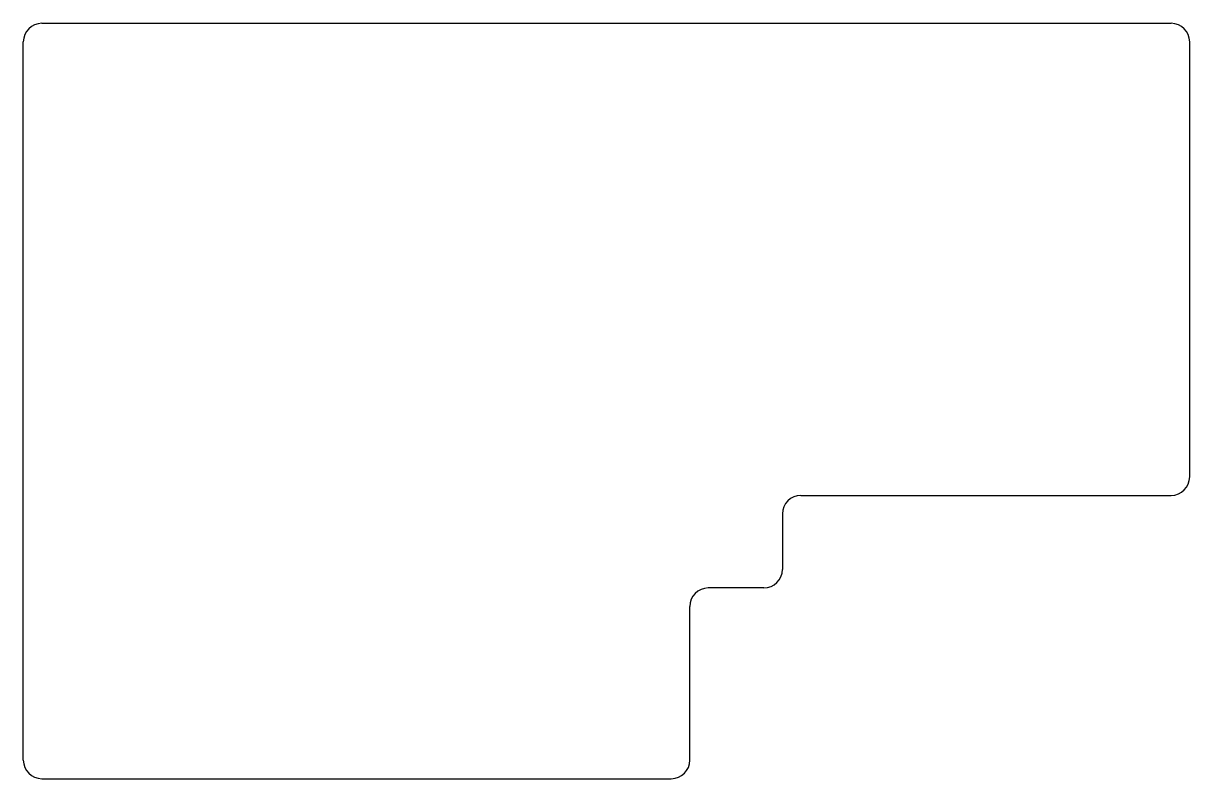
# Model space of a CAD drawing. Header units: millimetres. Extents: x 82 to 208, y -117 to -35.
import ezdxf

# ---------------------------------------------------------------- set-up
doc = ezdxf.new("R2010")
doc.units = ezdxf.units.MM

msp = doc.modelspace()

# ---------------------------------------------------------------- linework, layer by layer
for p, q in [((84, -35.4), (206, -35.4)), ((82, -115), (82, -37.4)), ((208, -84.4), (208, -37.4)), ((166, -86.4), (206, -86.4)), ((164, -88.4), (164, -94.4)), ((162, -96.4), (156, -96.4)), ((154, -115), (154, -98.4)), ((84, -117), (152, -117))]:
    msp.add_line(p, q)
for centre, start, end in [((84, -37.4), 90, 180), ((206, -37.4), 0, 90), ((206, -84.4), 270, 0), ((166, -88.4), 90, 180), ((162, -94.4), 270, 0), ((156, -98.4), 90, 180), ((84, -115), 180, 270), ((152, -115), 270, 0)]:
    msp.add_arc(centre, 2, start, end)

doc.saveas('drawing.dxf')
